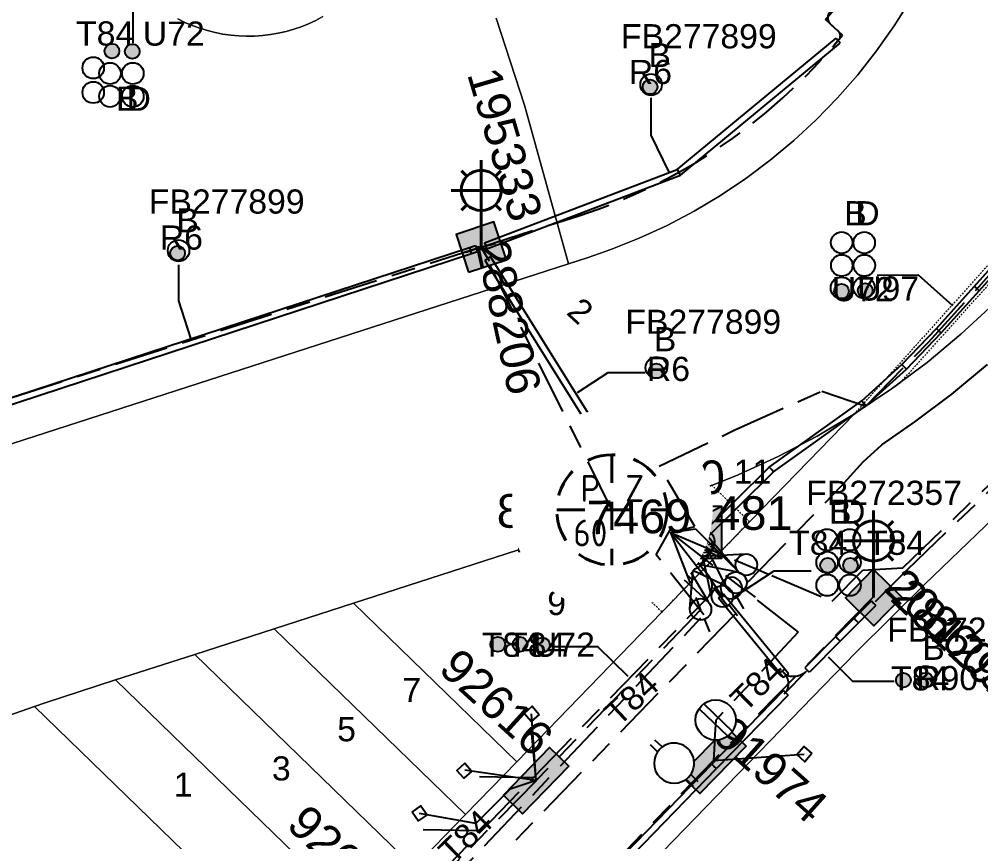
# Model space of a CAD drawing. Header units: metres. Extents: x 311347 to 316656, y 6252667 to 6255486.
# Drawn here: x 314684.7 to 314756.3, y 6254692.7 to 6254754 of the extents above; entities that cross this region are included whole.
import ezdxf
from ezdxf.enums import TextEntityAlignment as Align

# ---------------------------------------------------------------- set-up
doc = ezdxf.new("R2010")
doc.units = ezdxf.units.M
for name, pattern in [('Cable Exist UG', [8.2, 4, -1.2, 1.8, -1.2]), ('Dash', [5, 3, -2]), ('HIDDEN', [0.375, 0.25, -0.125]), ('HIDDEN2', [0.1875, 0.125, -0.0625])]:
    doc.linetypes.add(name, pattern=pattern)
doc.layers.get('0').update_dxf_attribs({"color": 6})
for name, color, linetype, lineweight in [('Cadastre Buildings_SP_EXT', 9, 'Continuous', 5), ('Cadastre Land Parcels_SP_EXT', 9, 'Continuous', 5), ('Cadastre Other Property_SP_EXT', 9, 'HIDDEN', 5), ('Cadastre Roads_SP_EXT', 7, 'Continuous', 5)]:
    doc.layers.add(name, color=color, linetype=linetype, lineweight=lineweight)
for name, color, linetype in [('Duct_SP_EXT', 7, 'Continuous'), ('Equip_HV_EXT', 7, 'Continuous'), ('Equip_LV_EXT', 7, 'Continuous'), ('Equip_SL_EXT', 7, 'Continuous'), ('Equip_SP_SL_EXT', 7, 'Continuous'), ('Mains_HV_EXT', 7, 'Continuous'), ('Mains_LV_EXT', 7, 'Continuous'), ('Mains_LV_SL_EXT', 7, 'Continuous'), ('Mains_SL_EXT', 7, 'Continuous'), ('Services_SP_EXT', 7, 'Continuous'), ('Sub_SP_EXT', 7, 'Continuous'), ('SupportsUG_SP_LV_EXT', 7, 'Continuous'), ('SupportsUG_SP_LV_SL_EXT', 7, 'Continuous'), ('Trench_SP_EXT', 7, 'Continuous')]:
    doc.layers.add(name, color=color, linetype=linetype)
doc.styles.add('COLUMN_LABEL', font='arial.ttf')
doc.styles.add('iecARIAL', font='arial.ttf', dxfattribs={"height": 2})
doc.styles.add('IESYMBOL1', font='isocp.shx')
doc.styles.add('POLE_LABEL', font='arial.ttf')
doc.styles.add('SLCP_LABEL', font='arial.ttf', dxfattribs={"height": 3.5})
doc.styles.get("Standard").update_dxf_attribs({"font": 'arial.ttf'})
doc.styles.add('SWITCH_LABEL', font='arial.ttf', dxfattribs={"height": 2.5})

# ---------------------------------------------------------------- blocks, each defined once
blk = doc.blocks.new('SUB_PADMOUNT_EXT')
for points in [[(0, 0), (-3.84, 1.92), (-3.84, -1.92)], [(0, 0), (3.84, 1.92), (3.84, -1.92)]]:
    blk.add_hatch(color=256).paths.add_polyline_path(points)
for p, q in [((3.84, 1.92), (-3.84, -1.92)), ((-3.84, 1.92), (3.84, -1.92))]:
    blk.add_line(p, q)
blk.add_lwpolyline([(-3.84, -1.92), (3.84, -1.92), (3.84, 1.92), (-3.84, 1.92)], close=True)
for tag, height, flags, p in [('ASSET_NUM', 3.5, 8, (2, 2)), ('STREET_CODE', 0.2, 9, (1.5, 0)), ('OPERATING_VOLTAGE', 0.2, 9, (1.5, -0.6)), ('ORIENTATION', 0.2, 9, (1.5, -0.8)), ('CONSTRUCTED_VOLTAGE', 0.2, 9, (1.5, -0.2)), ('NO_PHASES', 0.2, 9, (1.5, -0.4)), ('OWNED_BY', 0.2, 9, (1.5, -1)), ('OPERATED_BY', 0.2, 9, (1.5, -1.2)), ('MAINTAINED_BY', 0.2, 9, (1.5, -1.4)), ('SECONDARY_VOLTAGE', 0.2, 9, (1.5, -1.6)), ('STATE', 0.2, 9, (1.5, -1.8)), ('SUBSTATION_TYPE', 0.2, 9, (1.5, -2.2)), ('PARENT', 0.2, 9, (1.5, -2)), ('USAGE', 0.2, 9, (1.5, -2.4)), ('LEGEND', 0.2, 9, (1.5, -2.6)), ('LOCATION', 0.2, 9, (1.5, -2.8)), ('Z', 0.2, 1, (1.5, -3.6)), ('STREETNAME', 0.2, 9, (1.5, -3)), ('SUBURB', 0.2, 9, (1.5, -3.2)), ('NOTES', 0.2, 9, (1.5, -3.4))]:
    blk.add_attdef(tag, text='', height=height, dxfattribs=dict(flags=flags)).set_placement(p, align=Align.MIDDLE_LEFT)
blk = doc.blocks.new('COLUMN_EXT')
blk.add_hatch(color=256).paths.add_polyline_path([(-1.485, 1.485), (-1.485, -1.485), (1.485, -1.485), (1.485, 1.485)])
blk.add_lwpolyline([(-1.485, -1.485), (1.485, -1.485), (1.485, 1.485), (-1.485, 1.485)], close=True)
for tag, height, style, flags, p in [('ASSET_NUM', 2.5, 'COLUMN_LABEL', 8, (2, 2)), ('STRUCTURE_PLANT_NUMBER', 0.2, 'POLE_LABEL', 9, (1.813, 0.031)), ('STREET_CODE', 0.2, 'COLUMN_LABEL', 9, (1.813, -0.2))]:
    blk.add_attdef(tag, text='', height=height, dxfattribs=dict(style=style, flags=flags)).set_placement(p, align=Align.MIDDLE_LEFT)
at = {"flags": 9}
for tag, p in [('OWNED_BY', (1.813, -0.6)), ('STATE', (1.813, -0.8)), ('COLUMN_TYPE', (1.813, -0.4)), ('USAGE', (1.813, -1)), ('LEGEND', (1.813, -1.2)), ('LOCATION', (1.813, -1.4)), ('STREETNAME', (1.813, -1.6)), ('SUBURB', (1.813, -1.8)), ('NOTES', (1.813, -2))]:
    blk.add_attdef(tag, text='', height=0.2, dxfattribs=at).set_placement(p, align=Align.MIDDLE_LEFT)
at = {"flags": 1}
blk.add_attdef('Z', (1.813, -2.351), '', height=0.2, dxfattribs=at)
blk = doc.blocks.new('PILLAR_EXT')
blk.add_hatch(color=256).paths.add_polyline_path([(-2.475, 0.99), (-2.475, -0.99), (2.475, -0.99), (2.475, 0.99)])
blk.add_lwpolyline([(-2.475, -0.99), (2.475, -0.99), (2.475, 0.99), (-2.475, 0.99)], close=True)
at = {"style": 'iecARIAL', "flags": 8}
blk.add_attdef('ASSET_NUM', (1.5, 3.5), '', height=2.5, dxfattribs=at)
for tag, p, flags in [('OWNED_BY', (0, -0.2), 9), ('STATE', (0, -0.4), 9), ('SUPPORT_TYPE', (0, -0.6), 9), ('USAGE', (0, -0.8), 9), ('LEGEND', (0, -1), 9), ('LOCATION', (0, -1.2), 9), ('NOTES', (0, -1.4), 9), ('PARENT', (0, -1.6), 9), ('STREETNAME', (0, -1.8), 9), ('SUBURB', (0, -2), 1)]:
    blk.add_attdef(tag, p, '', height=0.2, dxfattribs=dict(flags=flags))
blk = doc.blocks.new('DUCT_EXT')
blk.add_circle((0, 0.8), 0.8)
at = {"flags": 1}
blk.add_attdef('Z', (0, 0), '', height=0.2, dxfattribs=at)
at = {"flags": 9}
for tag, p in [('DUCT_CODE', (0, 0)), ('XSECT_TYPE', (0, -0.2)), ('STATE', (0, -0.6)), ('FB_REFERENCE', (0, -0.4)), ('NOTES', (0, -0.8))]:
    blk.add_attdef(tag, text='', height=0.2, dxfattribs=at).set_placement(p, align=Align.MIDDLE_LEFT)
blk = doc.blocks.new('SL_LANTERN_EXT')
at = {"lineweight": 40}
for p, q in [((0, 1.968), (0, 6.468)), ((-1.459, 5.676), (-1.061, 5.278)), ((1.458, 5.676), (1.06, 5.278)), ((-2.25, 4.218), (2.25, 4.218)), ((-1.459, 2.759), (-1.061, 3.157)), ((1.458, 2.759), (1.06, 3.157)), ((0, 0), (0, 2.721))]:
    blk.add_line(p, q, dxfattribs=at)
blk.add_circle((0, 4.218), 1.5, dxfattribs=at)
at = {"style": 'iecARIAL', "flags": 8}
blk.add_attdef('ASSET_NUM', (1.5, 1.5), '', height=2.5, dxfattribs=at)
for tag, p, height, flags in [('CONSTRUCTED_VOLTAGE', (0.981, -0.653), 0.2, 9), ('CONTROL_TYPE', (0.981, -0.853), 0.2, 9), ('LANTERN_PURPOSE', (0.981, -1.053), 0.2, 9), ('LANTERN_TYPE', (0.981, -1.253), 0.2, 9), ('NO_PHASES', (0.981, -1.453), 0.2, 9), ('LNUMBER', (2.181, -3.253), 2.5, 8), ('OPERATING_VOLTAGE', (0.981, -1.653), 0.2, 9), ('ORIENTATION', (0.981, -1.853), 0.2, 9), ('OWNED_BY', (0.981, -2.053), 0.2, 9), ('STATE', (0.981, -2.253), 0.2, 9), ('CEXIST', (0.981, -2.653), 0.2, 9), ('CNEW', (0.981, -2.853), 0.2, 9), ('CNUMBER', (0.981, -3.053), 0.2, 9), ('USAGE', (0.981, -2.453), 0.2, 9), ('CREMOVE', (0.981, -3.253), 0.2, 9), ('CREPLACE', (0.981, -3.453), 0.2, 9), ('LKINGHEIGHT', (0.981, -3.653), 0.2, 9), ('LBRACKET', (0.981, -3.853), 0.2, 9), ('LBRACKETVOCAB', (0.981, -4.053), 0.2, 9), ('LCATEGORY', (0.981, -4.253), 0.2, 9), ('LCHARGE1', (0.981, -4.453), 0.2, 9), ('LCHARGE1PERCENT', (0.981, -4.653), 0.2, 9), ('LCHARGE2', (0.981, -4.853), 0.2, 9), ('LCHARGE2PERCENT', (0.981, -5.053), 0.2, 9), ('LCHARGE3', (0.981, -5.253), 0.2, 9), ('LCHARGE3PERCENT', (0.981, -5.453), 0.2, 9), ('LEXIST', (0.981, -5.653), 0.2, 9), ('LLAMP', (0.981, -5.853), 0.2, 9), ('LLAMPVOCAB', (0.981, -6.053), 0.2, 9), ('LMAST', (0.981, -6.253), 0.2, 9), ('LMASTVOCAB', (0.981, -6.453), 0.2, 9), ('LNEW', (0.981, -6.653), 0.2, 9), ('LANTNUMBER', (0.981, -6.853), 0.2, 9), ('LOUTREACH', (0.981, -7.253), 0.2, 9), ('LOUTREACHVOCAB', (0.981, -7.453), 0.2, 9), ('LRATECODE', (0.981, -7.653), 0.2, 9), ('LREMOVE', (0.981, -7.853), 0.2, 9), ('LREPLACE', (0.981, -8.053), 0.2, 9), ('LTYPE', (0.981, -8.253), 0.2, 9), ('LTYPEVOCAB', (0.981, -8.453), 0.2, 9), ('LEGEND', (0.981, -8.653), 0.2, 9), ('STREETNAME', (0.981, -9.253), 0.2, 9), ('SUBURB', (0.981, -9.453), 0.2, 1), ('LOCATION', (0.981, -8.853), 0.2, 9), ('NOTES', (0.981, -9.053), 0.2, 9)]:
    blk.add_attdef(tag, p, '', height=height, dxfattribs=dict(flags=flags))
blk = doc.blocks.new('CCP_EXT')
at = {"flags": 9}
for tag, p in [('USAGE', (0, -1.2)), ('LEGEND', (0, -1.4)), ('STATE', (0, -1.8)), ('LIFE_SUPPORT', (0, -1.6)), ('NOTES', (0, -2))]:
    blk.add_attdef(tag, text='', height=0.2, dxfattribs=at).set_placement(p, align=Align.MIDDLE_LEFT)
blk.add_wipeout([(0, 0.566), (0.566, 0), (0, -0.566), (-0.566, 0)])
blk.add_lwpolyline([(-0.566, 0), (0, 0.566), (0.566, 0), (0, -0.566), (-0.566, 0)])
at = {"flags": 1}
blk.add_attdef('Z', (0, 0), '', height=0.2, dxfattribs=at)
at = {"flags": 9}
for tag, p in [('CCP_TYPE', (0, 0)), ('OPERATING_VOLTAGE', (0, -0.6)), ('ORIENTATION', (0, -0.8)), ('CONSTRUCTED_VOLTAGE', (0, -0.2)), ('NO_PHASES', (0, -0.4)), ('OWNED_BY', (0, -1))]:
    blk.add_attdef(tag, text='', height=0.2, dxfattribs=at).set_placement(p, align=Align.MIDDLE_LEFT)
blk = doc.blocks.new('LV_UG_LINKS_OPEN_EXT')
for p, q in [((-0.249, 1.473), (-0.249, 2.22)), ((0.249, 1.473), (0.249, 2.22)), ((-0.249, -1.473), (-0.249, -2.22)), ((0.249, -1.473), (0.249, -2.22))]:
    blk.add_line(p, q)
at = {"flags": 9}
for tag, p in [('ACTUAL_STATUS', (0, 0)), ('OPERATING_VOLTAGE', (0, -0.6)), ('ORIENTATION', (0, -0.8)), ('CONSTRUCTED_VOLTAGE', (0, -0.2)), ('NO_PHASES', (0, -0.4)), ('STATE', (0, -1)), ('SWITCH_TYPE', (0, -1.2)), ('USAGE', (0, -1.4)), ('NOTES', (0, -1.6))]:
    blk.add_attdef(tag, text='', height=0.2, dxfattribs=at).set_placement(p, align=Align.MIDDLE_LEFT)
at = {"flags": 1}
blk.add_attdef('Z', (0, 0), '', height=0.2, dxfattribs=at)
blk.add_wipeout([(-0.249, 1.473), (-0.432, 1.43), (-0.608, 1.365), (-0.774, 1.278), (-0.928, 1.171), (-1.067, 1.045), (-1.19, 0.903), (-1.294, 0.747), (-1.377, 0.579), (-1.439, 0.402), (-1.478, 0.218), (-1.494, 0.031), (-1.486, -0.156), (-1.455, -0.341), (-1.4, -0.521), (-1.324, -0.692), (-1.227, -0.853), (-1.11, -1), (-0.976, -1.131), (-0.827, -1.244), (-0.664, -1.338), (-0.491, -1.411), (-0.311, -1.461), (-0.125, -1.489), (0.062, -1.493), (0.249, -1.473), (0.432, -1.43), (0.608, -1.365), (0.774, -1.278), (0.928, -1.171), (1.067, -1.045), (1.19, -0.903), (1.294, -0.747), (1.377, -0.579), (1.439, -0.402), (1.478, -0.218), (1.494, -0.031), (1.486, 0.156), (1.455, 0.341), (1.4, 0.521), (1.324, 0.692), (1.227, 0.853), (1.11, 1), (0.976, 1.131), (0.827, 1.244), (0.664, 1.338), (0.491, 1.411), (0.311, 1.461), (0.125, 1.489), (-0.062, 1.493)])
blk.add_lwpolyline([(0, -1.494, 1), (0, 1.494, 1)], format="xyb", close=True)
blk = doc.blocks.new('LV_UG_LINKS_CLOSED_EXT')
blk.add_wipeout([(-1.056, 1.057), (-1.18, 0.916), (-1.286, 0.761), (-1.371, 0.594), (-1.435, 0.417), (-1.476, 0.234), (-1.493, 0.047), (-1.487, -0.14), (-1.458, -0.326), (-1.406, -0.506), (-1.331, -0.678), (-1.236, -0.839), (-1.121, -0.988), (-0.988, -1.12), (-0.84, -1.235), (-0.679, -1.331), (-0.506, -1.406), (-0.326, -1.458), (-0.141, -1.487), (0.047, -1.493), (0.233, -1.476), (0.416, -1.435), (0.593, -1.371), (0.76, -1.286), (0.915, -1.181), (1.056, -1.057), (1.18, -0.916), (1.286, -0.761), (1.371, -0.594), (1.435, -0.417), (1.476, -0.234), (1.493, -0.047), (1.487, 0.14), (1.458, 0.326), (1.406, 0.506), (1.331, 0.678), (1.236, 0.839), (1.121, 0.988), (0.988, 1.12), (0.84, 1.235), (0.679, 1.331), (0.506, 1.406), (0.326, 1.458), (0.141, 1.487), (-0.047, 1.493), (-0.233, 1.476), (-0.416, 1.435), (-0.593, 1.371), (-0.76, 1.286), (-0.915, 1.181)])
for p, q in [((-0.25, -1.479), (-0.25, 1.479)), ((0.25, -1.479), (0.25, 1.479))]:
    blk.add_line(p, q)
blk.add_circle((0, 0), 1.5)
at = {"flags": 9}
for tag, p in [('ACTUAL_STATUS', (0, 0)), ('OPERATING_VOLTAGE', (0, -0.6)), ('ORIENTATION', (0, -0.8)), ('CONSTRUCTED_VOLTAGE', (0, -0.2)), ('NO_PHASES', (0, -0.4)), ('STATE', (0, -1)), ('SWITCH_TYPE', (0, -1.2)), ('USAGE', (0, -1.4)), ('NOTES', (0, -1.6))]:
    blk.add_attdef(tag, text='', height=0.2, dxfattribs=at).set_placement(p, align=Align.MIDDLE_LEFT)
at = {"flags": 1}
blk.add_attdef('Z', (0, 0), '', height=0.2, dxfattribs=at)
blk = doc.blocks.new('LV_UG_DFUSE_CLOSED_EXT')
for points in [[(5.04, 0.726), (2.156, -0.717)], [(5.049, -0.707), (2.156, 0.717)], [(1, 0), (0, 0)], [(6.2, 0.013), (7.2, 0.013)]]:
    blk.add_lwpolyline(points)
for centre in [(1.8, 0), (5.4, 0.011)]:
    blk.add_circle(centre, 0.8)
at = {"flags": 9}
for tag, p in [('ACTUAL_STATUS', (0, 0)), ('OPERATING_VOLTAGE', (0, -0.6)), ('ORIENTATION', (0, -0.8)), ('CONSTRUCTED_VOLTAGE', (0, -0.2)), ('NO_PHASES', (0, -0.4)), ('STATE', (0, -1)), ('SWITCH_TYPE', (0, -1.2)), ('USAGE', (0, -1.4)), ('NOTES', (0, -1.6))]:
    blk.add_attdef(tag, text='', height=0.2, dxfattribs=at).set_placement(p, align=Align.MIDDLE_LEFT)
at = {"flags": 1}
blk.add_attdef('Z', (0, 0), '', height=0.2, dxfattribs=at)
blk = doc.blocks.new('SWG_HOLEC_SU_EXT')
blk.add_line((1.8, -2), (5.8, -2))
for points in [[(1.8, -0.8, 1), (1.8, 0.8, 1)], [(5.8, -0.8, 1), (5.8, 0.8, 1)]]:
    blk.add_lwpolyline(points, format="xyb", close=True)
for points in [[(1, 0), (0, 0)], [(6.6, 0), (7.6, 0)]]:
    blk.add_lwpolyline(points)
at = {"style": 'SWITCH_LABEL', "flags": 8}
blk.add_attdef('ASSET_NUM', text='', height=2.5, rotation=179.95437, dxfattribs=at).set_placement((-2.4, 0), align=Align.MIDDLE_LEFT)
at = {"flags": 1}
blk.add_attdef('Z', (0, 0), '', height=0.2, dxfattribs=at)
at = {"flags": 9}
for tag, p in [('ACTUAL_STATUS', (0, -0.4)), ('CONSTRUCTED_VOLTAGE', (0, -0.6)), ('NO_PHASES', (0, -0.8)), ('OPERATING_VOLTAGE', (0, -1)), ('ORIENTATION', (0, -1.2)), ('OWNED_BY', (0, -1.4)), ('STATE', (0, -1.8)), ('SWITCH_TYPE', (0, -2)), ('USAGE', (0, -2.2)), ('PARENT', (0, -1.6)), ('STREETNAME', (0, -2.6)), ('SUBURB', (0, -2.8)), ('LOCATION', (0, -2.4)), ('NOTES', (0, -3))]:
    blk.add_attdef(tag, text='', height=0.2, dxfattribs=at).set_placement(p, align=Align.MIDDLE_LEFT)
at = {"style": 'SWITCH_LABEL', "flags": 9}
blk.add_attdef('STREET_CODE', text='', height=0.2, dxfattribs=at).set_placement((0, -0.2), align=Align.MIDDLE_LEFT)
blk = doc.blocks.new('CABLE_LARGE_EXT')
h = blk.add_hatch(color=256)
edge = h.paths.add_edge_path()
edge.add_arc((0, 0.55), 0.55, 0, 360)
blk.add_circle((0, 0.55), 0.55)
at = {"flags": 1}
blk.add_attdef('Z', (0, 0), '', height=0.2, dxfattribs=at)
at = {"flags": 9}
for tag, p in [('COND_CODE', (0, 0)), ('XSECT_SIZE', (0, -0.6)), ('STATE', (0, -0.4)), ('FB_REFERENCE', (0, -0.2)), ('NOTES', (0, -0.8))]:
    blk.add_attdef(tag, text='', height=0.2, dxfattribs=at).set_placement(p, align=Align.MIDDLE_LEFT)
blk = doc.blocks.new('SLCP_ZELL_EXT')
blk.add_wipeout([(-0.236, 7.5), (-0.706, 7.47), (-1.174, 7.411), (-1.637, 7.323), (-2.093, 7.206), (-2.542, 7.06), (-2.98, 6.887), (-3.407, 6.686), (-3.82, 6.459), (-4.218, 6.206), (-4.599, 5.929), (-4.962, 5.629), (-5.306, 5.306), (-5.629, 4.962), (-5.929, 4.599), (-6.206, 4.218), (-6.459, 3.82), (-6.686, 3.407), (-6.887, 2.98), (-7.06, 2.542), (-7.206, 2.093), (-7.323, 1.637), (-7.411, 1.174), (-7.47, 0.706), (-7.5, 0.236), (-7.5, -0.236), (-7.47, -0.706), (-7.411, -1.174), (-7.323, -1.637), (-7.206, -2.093), (-7.06, -2.542), (-6.887, -2.98), (-6.686, -3.407), (-6.459, -3.82), (-6.206, -4.218), (-5.929, -4.599), (-5.629, -4.962), (-5.306, -5.306), (-4.962, -5.629), (-4.599, -5.929), (-4.218, -6.206), (-3.82, -6.459), (-3.407, -6.686), (-2.98, -6.887), (-2.542, -7.06), (-2.093, -7.206), (-1.637, -7.323), (-1.174, -7.411), (-0.706, -7.47), (-0.236, -7.5), (0.236, -7.5), (0.706, -7.47), (1.174, -7.411), (1.637, -7.323), (2.093, -7.206), (2.542, -7.06), (2.98, -6.887), (3.407, -6.686), (3.82, -6.459), (4.218, -6.206), (4.599, -5.929), (4.962, -5.629), (5.306, -5.306), (5.629, -4.962), (5.929, -4.599), (6.206, -4.218), (6.459, -3.82), (6.686, -3.407), (6.887, -2.98), (7.06, -2.542), (7.206, -2.093), (7.323, -1.637), (7.411, -1.174), (7.47, -0.706), (7.5, -0.236), (7.5, 0.236), (7.47, 0.706), (7.411, 1.174), (7.323, 1.637), (7.206, 2.093), (7.06, 2.542), (6.887, 2.98), (6.686, 3.407), (6.459, 3.82), (6.206, 4.218), (5.929, 4.599), (5.629, 4.962), (5.306, 5.306), (4.962, 5.629), (4.599, 5.929), (4.218, 6.206), (3.82, 6.459), (3.407, 6.686), (2.98, 6.887), (2.542, 7.06), (2.093, 7.206), (1.637, 7.323), (1.174, 7.411), (0.706, 7.47), (0.236, 7.5)])
at = {"linetype": 'Dash', "lineweight": 40, "ltscale": 0.7}
for p, q in [((0, 4.109), (0, -4.109)), ((-4.109, 0), (4.109, 0))]:
    blk.add_line(p, q, dxfattribs=at)
blk.add_circle((0, 0), 4.109, dxfattribs=at)
at = {"lineweight": 40, "style": 'IESYMBOL1'}
for s, p in [('P', (-1.604, 0)), ('Z', (1.702, 0)), ('60', (-1.612, -3.312))]:
    blk.add_text(s, height=2, dxfattribs=at).set_placement(p, align=Align.BOTTOM_CENTER)
at = {"style": 'SLCP_LABEL'}
for tag, height, flags, p in [('ASSET_NUM', 2.5, 8, (2, 2)), ('STREET_CODE', 0.2, 9, (0, -0.2))]:
    blk.add_attdef(tag, text='', height=height, dxfattribs=dict(at, flags=flags)).set_placement(p, align=Align.MIDDLE_LEFT)
at = {"flags": 1}
blk.add_attdef('Z', (0, 0), '', height=0.2, dxfattribs=at)
at = {"flags": 9}
for tag, p in [('CONSTRUCTED_VOLTAGE', (0, -0.4)), ('CONTROL_TYPE', (0, -0.6)), ('NO_PHASES', (0, -0.8)), ('OPERATING_VOLTAGE', (0, -1)), ('ORIENTATION', (0, -1.2)), ('OWNED_BY', (0, -1.4)), ('STATE', (0, -2)), ('USAGE', (0, -1.6)), ('LOCATION', (0, -1.8)), ('NOTES', (0, -2.2))]:
    blk.add_attdef(tag, text='', height=0.2, dxfattribs=at).set_placement(p, align=Align.MIDDLE_LEFT)

msp = doc.modelspace()

# ---------------------------------------------------------------- linework, layer by layer
at = {"layer": 'Cadastre Buildings_SP_EXT', "linetype": 'Continuous'}
for points in [[(314678.701, 6254755.963), (314677.085, 6254748.72), (314675.469, 6254741.479), (314673.853, 6254734.237), (314672.237, 6254726.995), (314670.621, 6254719.753), (314670.139, 6254717.453), (314679.088, 6254720.716), (314680.95, 6254721.329), (314725.617, 6254735.764), (314722.353, 6254747.582), (314720.226, 6254754.041)], [(314720.226, 6254754.041), (314722.353, 6254747.582), (314725.617, 6254735.764), (314727.096, 6254736.242), (314728.778, 6254736.824), (314730.894, 6254737.668), (314732.962, 6254738.621), (314734.977, 6254739.682), (314736.934, 6254740.847), (314738.827, 6254742.113), (314740.651, 6254743.476), (314742.402, 6254744.932), (314744.074, 6254746.478), (314745.663, 6254748.11), (314747.163, 6254749.822), (314748.573, 6254751.612), (314749.887, 6254753.472), (314751.102, 6254755.397)], [(314707.333, 6254754.167), (314706.808, 6254753.891), (314706.271, 6254753.64), (314705.72, 6254753.42), (314705.159, 6254753.228), (314704.589, 6254753.066), (314704.01, 6254752.933), (314703.426, 6254752.832), (314702.837, 6254752.761), (314702.245, 6254752.721), (314701.652, 6254752.712), (314701.652, 6254752.712), (314701.06, 6254752.734), (314700.469, 6254752.787), (314699.882, 6254752.871), (314699.299, 6254752.986), (314698.725, 6254753.13), (314698.157, 6254753.304), (314697.6, 6254753.508), (314697.054, 6254753.742), (314696.522, 6254754.003)]]:
    msp.add_lwpolyline(points, dxfattribs=at)
at = {"layer": 'Cadastre Land Parcels_SP_EXT', "linetype": 'Continuous'}
for points in [[(314751.102, 6254755.397), (314749.887, 6254753.472), (314748.573, 6254751.612), (314747.163, 6254749.822), (314745.663, 6254748.11), (314744.074, 6254746.478), (314742.402, 6254744.932), (314740.651, 6254743.476), (314738.827, 6254742.113), (314736.934, 6254740.847), (314734.977, 6254739.682), (314732.962, 6254738.621), (314730.894, 6254737.668), (314728.778, 6254736.824), (314727.096, 6254736.242), (314725.617, 6254735.764), (314680.95, 6254721.329)], [(314657.466, 6254689.991), (314662.573, 6254692.959), (314667.828, 6254695.656), (314671.603, 6254697.387), (314679.514, 6254700.592), (314685.853, 6254702.803), (314686.648, 6254703.08), (314691.886, 6254704.773), (314697.79, 6254706.681), (314703.694, 6254708.588), (314709.598, 6254710.496), (314729.895, 6254717.053), (314732.817, 6254717.997), (314735.23, 6254718.831), (314738.27, 6254720.043), (314741.243, 6254721.413), (314744.139, 6254722.937), (314746.914, 6254724.588), (314746.952, 6254724.61), (314749.69, 6254726.443), (314752.327, 6254728.417), (314754.857, 6254730.524), (314757.274, 6254732.763)]]:
    msp.add_lwpolyline(points, dxfattribs=at)
for points in [[(314734.894, 6254712.201), (314746.914, 6254724.588), (314744.139, 6254722.937), (314741.243, 6254721.413), (314738.27, 6254720.043), (314735.23, 6254718.831), (314732.817, 6254717.997), (314729.895, 6254717.053), (314734.894, 6254712.201)], [(314721.772, 6254698.68), (314734.894, 6254712.201), (314729.895, 6254717.053), (314709.598, 6254710.496), (314721.772, 6254698.68)], [(314721.772, 6254698.68), (314709.598, 6254710.496), (314703.694, 6254708.588), (314717.956, 6254694.748), (314721.772, 6254698.68)], [(314717.956, 6254694.748), (314703.694, 6254708.588), (314697.79, 6254706.681), (314714.139, 6254690.815), (314717.956, 6254694.748)], [(314714.139, 6254690.815), (314697.79, 6254706.681), (314691.886, 6254704.773), (314710.322, 6254686.881), (314714.139, 6254690.815)], [(314710.322, 6254686.881), (314691.886, 6254704.773), (314686.648, 6254703.08), (314685.853, 6254702.803), (314706.411, 6254682.852), (314710.322, 6254686.881)], [(314706.411, 6254682.852), (314685.853, 6254702.803), (314679.514, 6254700.592), (314671.603, 6254697.386), (314667.828, 6254695.656), (314662.573, 6254692.959), (314657.466, 6254689.991), (314652.605, 6254686.813), (314654.439, 6254685.027), (314654.369, 6254684.956), (314667.742, 6254671.933), (314679.31, 6254660.668), (314684.959, 6254660.747), (314706.411, 6254682.852)]]:
    msp.add_lwpolyline(points, close=True, dxfattribs=at)
at = {"layer": 'Cadastre Other Property_SP_EXT', "linetype": 'HIDDEN2'}
for points in [[(314746.914, 6254724.589), (314750.351, 6254726.915), (314767.78, 6254746.296), (314771.734, 6254757.052), (314776.095, 6254770.824), (314777.916, 6254778.475), (314779.27, 6254784.476), (314778.289, 6254784.696), (314778.142, 6254784.019), (314778.142, 6254784.019), (314776.942, 6254778.7), (314775.13, 6254771.091), (314770.788, 6254757.376), (314766.907, 6254746.822), (314749.689, 6254727.675), (314746.914, 6254724.589)], [(314732.589, 6254709.827), (314734.857, 6254712.195), (314730.774, 6254716.221), (314732.765, 6254718), (314736.791, 6254714.144), (314739.114, 6254716.551), (314736.293, 6254719.28), (314731.585, 6254717.601), (314726.378, 6254715.937), (314732.589, 6254709.827)], [(314734.857, 6254712.195), (314736.819, 6254714.192), (314732.713, 6254717.991), (314730.769, 6254716.179), (314734.857, 6254712.195)]]:
    msp.add_lwpolyline(points, close=True, dxfattribs=at)
at = {"layer": 'Cadastre Roads_SP_EXT', "linetype": 'Continuous'}
msp.add_lwpolyline([(314696.522, 6254754.003), (314697.055, 6254753.742), (314697.6, 6254753.508), (314698.157, 6254753.304), (314698.725, 6254753.13), (314699.299, 6254752.986), (314699.882, 6254752.871), (314700.469, 6254752.787), (314701.06, 6254752.733), (314701.652, 6254752.712), (314702.245, 6254752.721), (314702.837, 6254752.761), (314703.426, 6254752.832), (314704.01, 6254752.933), (314704.589, 6254753.066), (314705.159, 6254753.228), (314705.72, 6254753.42), (314706.271, 6254753.64), (314706.808, 6254753.891), (314707.333, 6254754.167)], dxfattribs=at)
at = {"layer": 'Duct_SP_EXT'}
for p, q in [((314733.727, 6254742.78), (314745.552, 6254752.564)), ((314745.552, 6254752.564), (314745.705, 6254752.379)), ((314733.972, 6254742.359), (314745.858, 6254752.194)), ((314745.858, 6254752.194), (314745.705, 6254752.379)), ((314719.38, 6254737.33), (314733.727, 6254742.78)), ((314733.727, 6254742.78), (314733.849, 6254742.569)), ((314733.972, 6254742.359), (314733.849, 6254742.569)), ((314719.55, 6254736.881), (314733.972, 6254742.359)), ((314676.928, 6254723.44), (314718.261, 6254736.983)), ((314718.261, 6254736.983), (314718.688, 6254737.123)), ((314718.261, 6254736.983), (314718.336, 6254736.755)), ((314718.411, 6254736.527), (314718.336, 6254736.755)), ((314718.688, 6254737.123), (314718.762, 6254736.895)), ((314718.837, 6254736.667), (314718.762, 6254736.895)), ((314719.38, 6254737.33), (314719.465, 6254737.106)), ((314719.55, 6254736.881), (314719.465, 6254737.106)), ((314677.078, 6254722.984), (314718.411, 6254736.527)), ((314718.411, 6254736.527), (314718.837, 6254736.667)), ((314719.4, 6254736.034), (314719.604, 6254736.162)), ((314719.4, 6254736.034), (314731.032, 6254717.404)), ((314719.807, 6254736.289), (314719.604, 6254736.162)), ((314719.807, 6254736.289), (314731.439, 6254717.659)), ((314755.851, 6254734.08), (314757.994, 6254736.468)), ((314756.208, 6254733.759), (314758.352, 6254736.149)), ((314753.027, 6254730.941), (314755.851, 6254734.08)), ((314755.851, 6254734.08), (314756.03, 6254733.919)), ((314756.208, 6254733.759), (314756.03, 6254733.919)), ((314753.379, 6254730.615), (314756.208, 6254733.759)), ((314750.463, 6254728.259), (314753.027, 6254730.941)), ((314750.797, 6254727.915), (314753.379, 6254730.615)), ((314753.027, 6254730.941), (314753.203, 6254730.778)), ((314753.379, 6254730.615), (314753.203, 6254730.778)), ((314747.473, 6254725.565), (314750.463, 6254728.259)), ((314750.463, 6254728.259), (314750.63, 6254728.087)), ((314747.774, 6254725.19), (314750.797, 6254727.915)), ((314750.797, 6254727.915), (314750.63, 6254728.087)), ((314740.579, 6254720.631), (314747.473, 6254725.565)), ((314747.473, 6254725.565), (314747.623, 6254725.378)), ((314747.774, 6254725.19), (314747.623, 6254725.378)), ((314740.89, 6254720.263), (314747.774, 6254725.19)), ((314735.446, 6254715.55), (314740.579, 6254720.631)), ((314735.784, 6254715.209), (314740.89, 6254720.263)), ((314740.579, 6254720.631), (314740.735, 6254720.447)), ((314740.89, 6254720.263), (314740.735, 6254720.447)), ((314731.032, 6254717.404), (314731.235, 6254717.531)), ((314731.439, 6254717.659), (314731.235, 6254717.531)), ((314735.446, 6254715.55), (314735.615, 6254715.38)), ((314735.784, 6254715.209), (314735.615, 6254715.38)), ((314736.807, 6254710.893), (314736.993, 6254711.045)), ((314737.179, 6254711.197), (314736.993, 6254711.045)), ((314737.179, 6254711.197), (314741.739, 6254705.607)), ((314736.807, 6254710.893), (314741.367, 6254705.304)), ((314748.185, 6254710.656), (314746.892, 6254709.371)), ((314748.523, 6254710.316), (314747.23, 6254709.03)), ((314748.185, 6254710.656), (314748.354, 6254710.486)), ((314748.523, 6254710.316), (314748.354, 6254710.486)), ((314746.892, 6254709.371), (314745.525, 6254708.012)), ((314747.23, 6254709.03), (314745.865, 6254707.673)), ((314746.892, 6254709.371), (314747.061, 6254709.201)), ((314747.23, 6254709.03), (314747.061, 6254709.201)), ((314745.525, 6254708.012), (314743.221, 6254705.683)), ((314745.865, 6254707.673), (314743.563, 6254705.346)), ((314745.525, 6254708.012), (314745.695, 6254707.843)), ((314745.865, 6254707.673), (314745.695, 6254707.843)), ((314741.367, 6254705.304), (314741.553, 6254705.456)), ((314741.367, 6254705.304), (314741.645, 6254704.962)), ((314741.739, 6254705.607), (314741.553, 6254705.456)), ((314741.739, 6254705.607), (314742.017, 6254705.266)), ((314742.017, 6254705.266), (314741.831, 6254705.114)), ((314743.221, 6254705.683), (314743.392, 6254705.515)), ((314743.563, 6254705.346), (314743.392, 6254705.515)), ((314741.645, 6254704.962), (314741.831, 6254705.114)), ((314741.63, 6254703.985), (314741.802, 6254703.817)), ((314741.974, 6254703.65), (314741.802, 6254703.817))]:
    msp.add_line(p, q, dxfattribs=at)
for points in [[(314693.187, 6254752.2), (314693.187, 6254754.544), (314694.963, 6254756.466)], [(314731.766, 6254748.11), (314731.766, 6254745.35), (314733.086, 6254742.594)], [(314696.564, 6254735.685), (314696.564, 6254732.996), (314697.462, 6254730.233)], [(314748.615, 6254734.909), (314751.657, 6254734.938), (314754.219, 6254732.654)], [(314731.329, 6254727.636), (314728.559, 6254727.636), (314726.28, 6254726.154)], [(314743.704, 6254712.864), (314740.927, 6254712.864), (314737.814, 6254710.845)], [(314724.565, 6254707.27), (314727.785, 6254707.27), (314730.046, 6254705.062)], [(314749.875, 6254704.66), (314746.795, 6254704.66), (314744.985, 6254706.472)]]:
    msp.add_lwpolyline(points, dxfattribs=at)
at = {"layer": 'Mains_SL_EXT', "linetype": 'Cable Exist UG'}
msp.add_lwpolyline([(314719.124, 6254737.008), (314724.833, 6254738.849), (314724.833, 6254738.849, 0.153209), (314746.044, 6254752.788), (314746.044, 6254752.788), (314744.774, 6254753.943), (314744.774, 6254753.943, 0.125744), (314751.356, 6254767.108), (314751.356, 6254767.108), (314753.164, 6254774.439)], format="xyb", dxfattribs=at)
msp.add_lwpolyline([(314719.124, 6254737.008), (314676.427, 6254723.301)], dxfattribs=at)
at = {"layer": 'Trench_SP_EXT', "linetype": 'Cable Exist UG'}
for points in [[(314745.348, 6254754.769), (314744.986, 6254754.35), (314744.986, 6254754.35, 0.328057), (314745.16, 6254753.592), (314745.16, 6254753.592), (314745.662, 6254753.136), (314745.662, 6254753.136, -0.505848), (314745.69, 6254752.361), (314745.69, 6254752.361), (314745.401, 6254752.033)], [(314741.553, 6254705.456), (314741.719, 6254705.252), (314741.719, 6254705.252, -0.389033), (314741.756, 6254703.802)], [(314741.682, 6254705.297), (314741.827, 6254705.12), (314741.827, 6254705.12, 0.243486), (314743.276, 6254705.368)]]:
    msp.add_lwpolyline(points, format="xyb", dxfattribs=at)
for points in [[(314717.976, 6254736.64), (314718.999, 6254736.968)], [(314719.092, 6254736.998), (314719.705, 6254735.983)], [(314719.124, 6254737.008), (314720.164, 6254737.273)], [(314748.495, 6254710.626), (314749.303, 6254711.43), (314750.855, 6254712.972), (314761.888, 6254723.563)], [(314730.909, 6254717.946), (314731.693, 6254717.003), (314733.049, 6254715.885)], [(314734.783, 6254714.547), (314735.421, 6254715.181), (314735.887, 6254715.644)], [(314737.114, 6254710.896), (314736.097, 6254712.463)], [(314741.692, 6254703.736), (314743.344, 6254705.438)], [(314714.79, 6254693.64), (314719.176, 6254693.564)]]:
    msp.add_lwpolyline(points, dxfattribs=at)

# ---------------------------------------------------------------- block references
at = {"layer": 'Duct_SP_EXT'}
for name, p in [('CABLE_LARGE_EXT', (314691.617, 6254751.05)), ('CABLE_LARGE_EXT', (314693.131, 6254751.024)), ('DUCT_EXT', (314690.222, 6254749.554)), ('DUCT_EXT', (314691.474, 6254749.138)), ('DUCT_EXT', (314693.174, 6254749.138)), ('DUCT_EXT', (314731.779, 6254748.307)), ('DUCT_EXT', (314690.222, 6254747.723)), ('DUCT_EXT', (314691.474, 6254747.438)), ('DUCT_EXT', (314693.174, 6254747.438)), ('CABLE_LARGE_EXT', (314731.701, 6254748.386)), ('DUCT_EXT', (314745.975, 6254736.539)), ('DUCT_EXT', (314747.649, 6254736.533)), ('DUCT_EXT', (314696.58, 6254735.941)), ('CABLE_LARGE_EXT', (314696.507, 6254736.003)), ('DUCT_EXT', (314745.979, 6254734.839)), ('DUCT_EXT', (314747.657, 6254734.839)), ('DUCT_EXT', (314745.959, 6254733.171)), ('DUCT_EXT', (314747.635, 6254733.193)), ('CABLE_LARGE_EXT', (314745.959, 6254733.171)), ('CABLE_LARGE_EXT', (314747.729, 6254733.226)), ('DUCT_EXT', (314732.164, 6254727.236)), ('CABLE_LARGE_EXT', (314732.164, 6254727.236)), ('DUCT_EXT', (314744.875, 6254714.408)), ('DUCT_EXT', (314746.575, 6254714.408)), ('DUCT_EXT', (314744.891, 6254712.732)), ('CABLE_LARGE_EXT', (314744.928, 6254712.757)), ('DUCT_EXT', (314746.591, 6254712.732)), ('CABLE_LARGE_EXT', (314746.628, 6254712.757)), ('DUCT_EXT', (314744.891, 6254711.032)), ('DUCT_EXT', (314746.591, 6254711.032)), ('CABLE_LARGE_EXT', (314720.358, 6254706.877)), ('CABLE_LARGE_EXT', (314722.008, 6254706.875)), ('CABLE_LARGE_EXT', (314723.684, 6254706.824)), ('CABLE_LARGE_EXT', (314750.57, 6254704.207)), ('DUCT_EXT', (314752.22, 6254704.215)), ('CABLE_LARGE_EXT', (314752.22, 6254704.215))]:
    msp.add_blockref(name, p, dxfattribs=at)
at = {"layer": 'Equip_HV_EXT'}
ref = msp.add_blockref('SWG_HOLEC_SU_EXT', (314735.004, 6254715.951), dxfattribs=dict(at, rotation=136.16634005566))
ref.add_attrib('ASSET_NUM', '83481', dxfattribs={"layer": '0', "height": 2.5, "style": 'SWITCH_LABEL'}).set_placement((314732.605, 6254717.201), align=Align.MIDDLE_LEFT)
ref = msp.add_blockref('SWG_HOLEC_SU_EXT', (314732.388, 6254714.109), dxfattribs=dict(at, rotation=125.8834990094335))
ref.add_attrib('ASSET_NUM', '83483', dxfattribs={"layer": '0', "height": 2.5, "style": 'SWITCH_LABEL'}).set_placement((314729.989, 6254715.359), align=Align.BOTTOM_RIGHT)
ref = msp.add_blockref('SWG_HOLEC_SU_EXT', (314734.81, 6254716.617), dxfattribs=dict(at, rotation=300.5035878352147))
ref.add_attrib('ASSET_NUM', '83480', dxfattribs={"layer": '0', "height": 2.5, "style": 'SWITCH_LABEL'}).set_placement((314732.411, 6254717.867), align=Align.BOTTOM_CENTER)
at = {"layer": 'Equip_LV_EXT'}
for p, rotation in [((314733.807, 6254715.304), 322.4794309345749), ((314733.898, 6254715.461), 336.910222581609), ((314733.492, 6254715.059), 291.2852287406465), ((314733.733, 6254715.23), 308.2723453158349)]:
    msp.add_blockref('LV_UG_DFUSE_CLOSED_EXT', p, dxfattribs=dict(at, rotation=rotation))
at = {"layer": 'Equip_SP_SL_EXT'}
ref = msp.add_blockref('SL_LANTERN_EXT', (314719.124, 6254737.008), dxfattribs=at)
ref.add_attrib('ASSET_NUM', '195333', dxfattribs={"layer": '0', "height": 2.5, "rotation": 286.38696, "style": 'iecARIAL'}).set_placement((314720.624, 6254738.508), align=Align.BOTTOM_RIGHT)
ref = msp.add_blockref('SL_LANTERN_EXT', (314748.347, 6254710.913), dxfattribs=at)
ref.add_attrib('ASSET_NUM', '208609', dxfattribs={"layer": '0', "height": 2.5, "rotation": 316.54175, "style": 'iecARIAL'}).set_placement((314749.847, 6254712.413), align=Align.MIDDLE_LEFT)
at = {"layer": 'Sub_SP_EXT'}
ref = msp.add_blockref('SUB_PADMOUNT_EXT', (314733.216, 6254715.766), dxfattribs=at)
ref.add_attrib('ASSET_NUM', '22431', dxfattribs={"layer": '0', "height": 3.5}).set_placement((314735.216, 6254716.016), align=Align.MIDDLE_RIGHT)
at = {"layer": 'SupportsUG_SP_LV_EXT'}
ref = msp.add_blockref('PILLAR_EXT', (314723.206, 6254697.275), dxfattribs=dict(at, rotation=45.94110156165188))
ref.add_attrib('ASSET_NUM', '92616', dxfattribs={"layer": '0', "height": 2.5, "rotation": 317.68751, "style": 'iecARIAL'}).set_placement((314724.706, 6254700.775), align=Align.TOP_RIGHT)
ref = msp.add_blockref('PILLAR_EXT', (314736.415, 6254698.773), dxfattribs=dict(at, rotation=225.6838492322166))
ref.add_attrib('ASSET_NUM', '91974', dxfattribs={"layer": '0', "height": 2.5, "rotation": 318.2165, "style": 'iecARIAL'}).set_placement((314737.915, 6254702.273), align=Align.TOP_LEFT)
ref = msp.add_blockref('PILLAR_EXT', (314711.766, 6254685.474), dxfattribs=dict(at, rotation=226.9582653446718))
ref.add_attrib('ASSET_NUM', '92617', dxfattribs={"layer": '0', "height": 2.5, "rotation": 316.31467, "style": 'iecARIAL'}).set_placement((314713.266, 6254688.974), align=Align.TOP_RIGHT)
at = {"layer": 'SupportsUG_SP_LV_SL_EXT'}
ref = msp.add_blockref('COLUMN_EXT', (314719.124, 6254737.008), dxfattribs=dict(at, rotation=18.24881986264027))
ref.add_attrib('ASSET_NUM', '288206', dxfattribs={"layer": '0', "height": 2.5, "rotation": 282.43324, "style": 'COLUMN_LABEL'}).set_placement((314721.124, 6254737.758), align=Align.TOP_LEFT)
ref = msp.add_blockref('COLUMN_EXT', (314748.347, 6254710.913), dxfattribs=dict(at, rotation=225.4947347778408))
ref.add_attrib('ASSET_NUM', '281292', dxfattribs={"layer": '0', "height": 2.5, "rotation": 316.96928, "style": 'COLUMN_LABEL'}).set_placement((314750.347, 6254711.663), align=Align.MIDDLE_LEFT)

# ---------------------------------------------------------------- texts
at = {"layer": 'Cadastre Land Parcels_SP_EXT'}
msp.add_text('2', height=1.8, rotation=317.72536, dxfattribs=at).set_placement((314725.389, 6254732.062))
for s, p in [('11', (314737.925, 6254719.383)), ('9', (314724.04, 6254709.608)), ('7', (314713.255, 6254703.128)), ('5', (314708.395, 6254700.208)), ('3', (314703.534, 6254697.288)), ('1', (314696.224, 6254696.078))]:
    msp.add_text(s, height=1.8, dxfattribs=at).set_placement(p)
at = {"layer": 'Duct_SP_EXT'}
for s, p in [('T84', (314688.943, 6254752.014)), ('U72', (314693.915, 6254752.004)), ('FB277899', (314729.528, 6254751.807)), ('B', (314731.578, 6254750.407)), ('R6', (314730.122, 6254749.148)), ('B', (314691.917, 6254747.164)), ('D', (314692.704, 6254747.153)), ('FB277899', (314694.365, 6254739.5)), ('B', (314746.159, 6254738.627)), ('D', (314746.983, 6254738.627)), ('B', (314696.416, 6254738.1)), ('R6', (314695.184, 6254736.816)), ('U72', (314745.236, 6254732.977)), ('U97', (314747.129, 6254733.026)), ('FB277899', (314729.86, 6254730.548)), ('B', (314731.978, 6254729.249)), ('R6', (314731.464, 6254727.036)), ('FB272357', (314743.325, 6254717.808)), ('B', (314745.025, 6254716.408)), ('D', (314745.925, 6254716.408)), ('T84', (314742.053, 6254714.088)), ('T84', (314747.857, 6254714.088)), ('FB272356', (314749.357, 6254707.622)), ('T84', (314719.176, 6254706.497)), ('T84', (314721.049, 6254706.497)), ('U72', (314722.98, 6254706.501)), ('B', (314751.975, 6254706.27)), ('T84', (314749.645, 6254703.998)), ('R90', (314751.52, 6254704.015))]:
    msp.add_text(s, height=1.8, dxfattribs=at).set_placement(p)
at = {"layer": 'Mains_LV_EXT'}
for rotation, p in [(43.11906, (314729.357, 6254701.249)), (44.49552, (314717.036, 6254690.96))]:
    msp.add_text('T84', height=1.8, rotation=rotation, dxfattribs=at).set_placement(p)

# ---------------------------------------------------------------- next in the draw order: block references
at = {"layer": 'Services_SP_EXT'}
for p, rotation in [((314722.879, 6254702.247), 176.3540693101285), ((314743.187, 6254699.254), 184.0652899950097), ((314717.867, 6254698.017), 177.3162248382926), ((314714.528, 6254694.84), 349.8846266253672)]:
    msp.add_blockref('CCP_EXT', p, dxfattribs=dict(at, rotation=rotation))

# ---------------------------------------------------------------- next in the draw order: linework, layer by layer
at = {"layer": 'Cadastre Buildings_SP_EXT', "linetype": 'Continuous'}
msp.add_lwpolyline([(314763.173, 6254722.48), (314752.168, 6254711.915), (314747.029, 6254706.807), (314698.33, 6254656.621)], dxfattribs=at)
at = {"layer": 'Cadastre Roads_SP_EXT', "linetype": 'Continuous'}
for points in [[(314757.274, 6254732.763), (314754.857, 6254730.524), (314752.327, 6254728.417), (314749.69, 6254726.443), (314746.952, 6254724.61), (314746.914, 6254724.588), (314734.894, 6254712.201), (314721.772, 6254698.68), (314717.956, 6254694.748), (314714.139, 6254690.815)], [(314698.33, 6254656.621), (314747.029, 6254706.807), (314752.168, 6254711.915), (314763.173, 6254722.48)]]:
    msp.add_lwpolyline(points, dxfattribs=at)
at = {"layer": 'Mains_LV_EXT', "linetype": 'Cable Exist UG'}
msp.add_lwpolyline([(314723.207, 6254697.274), (314711.756, 6254685.55)], dxfattribs=at)
at = {"layer": 'Services_SP_EXT'}
for points in [[(314723.206, 6254697.275), (314722.879, 6254702.247)], [(314723.206, 6254697.275), (314717.892, 6254698.058)], [(314723.206, 6254697.275), (314721.281, 6254696.645), (314718.734, 6254694.073), (314718.734, 6254694.073), (314714.528, 6254694.84)]]:
    msp.add_lwpolyline(points, dxfattribs=at)
at = {"layer": 'Trench_SP_EXT', "linetype": 'Cable Exist UG'}
msp.add_lwpolyline([(314723.058, 6254697.564), (314736.075, 6254710.995), (314736.075, 6254710.995, 0.344414), (314736.025, 6254712.576), (314736.025, 6254712.576), (314734.263, 6254714.671)], format="xyb", dxfattribs=at)
for points in [[(314723.207, 6254697.275), (314722.785, 6254701.877)], [(314711.563, 6254685.719), (314715.359, 6254689.631), (314719.176, 6254693.564), (314722.992, 6254697.496), (314723.058, 6254697.564)], [(314722.992, 6254697.496), (314718.606, 6254697.572)]]:
    msp.add_lwpolyline(points, dxfattribs=at)

# ---------------------------------------------------------------- next in the draw order: block references
at = {"layer": 'Equip_LV_EXT', "rotation": 46.02303019283618}
msp.add_blockref('LV_UG_LINKS_OPEN_EXT', (314733.491, 6254698.58), dxfattribs=at)
at = {"layer": 'Equip_SL_EXT'}
ref = msp.add_blockref('SLCP_ZELL_EXT', (314728.858, 6254717.433), dxfattribs=at)
ref.add_attrib('ASSET_NUM', '7469', dxfattribs={"layer": '0', "height": 2.5, "rotation": 1, "style": 'SLCP_LABEL'}).set_placement((314730.858, 6254718.183), align=Align.TOP_CENTER)

# ---------------------------------------------------------------- next in the draw order: linework, layer by layer
at = {"layer": 'Duct_SP_EXT'}
for p, q in [((314719.072, 6254680.754), (314736.301, 6254698.508)), ((314719.416, 6254680.42), (314736.645, 6254698.174)), ((314736.301, 6254698.508), (314736.473, 6254698.341)), ((314736.301, 6254698.508), (314736.473, 6254698.341)), ((314736.645, 6254698.173), (314736.473, 6254698.341)), ((314736.645, 6254698.174), (314736.473, 6254698.341))]:
    msp.add_line(p, q, dxfattribs=at)
at = {"layer": 'Mains_HV_EXT', "linetype": 'Cable Exist UG'}
for points in [[(314733.216, 6254715.766), (314735.023, 6254716.209), (314732.388, 6254720.692), (314732.388, 6254720.692), (314737.971, 6254723.367), (314744.491, 6254726.287), (314747.759, 6254725.149), (314752.428, 6254729.927), (314756.187, 6254734.055), (314759.853, 6254738.214), (314764.72, 6254743.512), (314767.492, 6254746.87), (314770.788, 6254755.865)], [(314733.216, 6254715.766), (314735.074, 6254716.015), (314739.014, 6254712.09), (314745.944, 6254719.209), (314747.563, 6254721.016), (314748.95, 6254722.285), (314751.425, 6254723.994), (314754.187, 6254726.062), (314756.838, 6254728.269)]]:
    msp.add_lwpolyline(points, dxfattribs=at)
at = {"layer": 'Mains_LV_EXT', "linetype": 'Cable Exist UG'}
msp.add_lwpolyline([(314733.216, 6254715.766), (314745.252, 6254710.635), (314745.252, 6254710.635), (314747.556, 6254712.942), (314750.526, 6254713.127), (314761.441, 6254723.637), (314761.441, 6254723.637), (314762.821, 6254724.817), (314763.938, 6254725.611), (314765.182, 6254726.317), (314767.216, 6254727.179), (314769.315, 6254727.739), (314771.362, 6254727.983), (314774.404, 6254727.946), (314776.169, 6254728.265), (314777.802, 6254728.941), (314779.096, 6254729.785)], dxfattribs=at)
at = {"layer": 'Mains_LV_SL_EXT', "linetype": 'Cable Exist UG'}
msp.add_lwpolyline([(314719.049, 6254680.817), (314722.602, 6254684.534), (314722.602, 6254684.534), (314736.415, 6254698.773)], dxfattribs=at)
at = {"layer": 'Mains_SL_EXT', "linetype": 'Cable Exist UG'}
msp.add_lwpolyline([(314728.858, 6254717.433), (314719.124, 6254737.008)], dxfattribs=at)
at = {"layer": 'Services_SP_EXT'}
msp.add_lwpolyline([(314736.415, 6254698.773), (314743.187, 6254699.254)], dxfattribs=at)

# ---------------------------------------------------------------- next in the draw order: block references
at = {"layer": 'Equip_LV_EXT', "rotation": 226.1590439931984}
msp.add_blockref('LV_UG_LINKS_CLOSED_EXT', (314736.589, 6254701.791), dxfattribs=at)

# ---------------------------------------------------------------- next in the draw order: linework, layer by layer
at = {"layer": 'Duct_SP_EXT'}
for p, q in [((314741.63, 6254703.985), (314736.301, 6254698.508)), ((314741.974, 6254703.65), (314736.645, 6254698.173))]:
    msp.add_line(p, q, dxfattribs=at)
at = {"layer": 'Mains_HV_EXT', "linetype": 'Cable Exist UG'}
msp.add_lwpolyline([(314626.175, 6254577.004), (314625.455, 6254578.665), (314621.486, 6254582.36), (314621.486, 6254582.36), (314622.188, 6254583.03), (314622.266, 6254583.104), (314622.266, 6254583.104), (314626.721, 6254587.644), (314631.689, 6254590.632), (314666.81, 6254591.022), (314696.304, 6254620.868), (314688.892, 6254647.229), (314688.892, 6254647.229), (314682.342, 6254653.527), (314685.484, 6254656.764), (314735.704, 6254709.617), (314735.704, 6254709.617), (314732.159, 6254714.087), (314733.189, 6254715.942)], dxfattribs=at)
at = {"layer": 'Mains_LV_EXT', "linetype": 'Cable Exist UG'}
for points in [[(314733.216, 6254715.766), (314738.003, 6254709.636), (314694.285, 6254664.644), (314690.44, 6254663.496), (314690.44, 6254663.496), (314685.847, 6254658.757), (314678.478, 6254658.628), (314677.906, 6254659.222)], [(314733.216, 6254715.766), (314735.464, 6254709.996), (314735.464, 6254709.996), (314723.207, 6254697.275)], [(314733.216, 6254715.766), (314742.738, 6254708.323), (314742.738, 6254708.323), (314736.589, 6254701.791), (314736.589, 6254701.791), (314736.415, 6254698.773)]]:
    msp.add_lwpolyline(points, dxfattribs=at)
at = {"layer": 'Mains_LV_SL_EXT', "linetype": 'Cable Exist UG'}
msp.add_lwpolyline([(314748.293, 6254710.909), (314736.415, 6254698.773)], dxfattribs=at)

# ---------------------------------------------------------------- next in the draw order: texts
at = {"layer": 'Mains_LV_EXT'}
msp.add_text('T84', height=1.8, rotation=44.73637, dxfattribs=at).set_placement((314738.772, 6254702.278))

doc.saveas('drawing.dxf')
